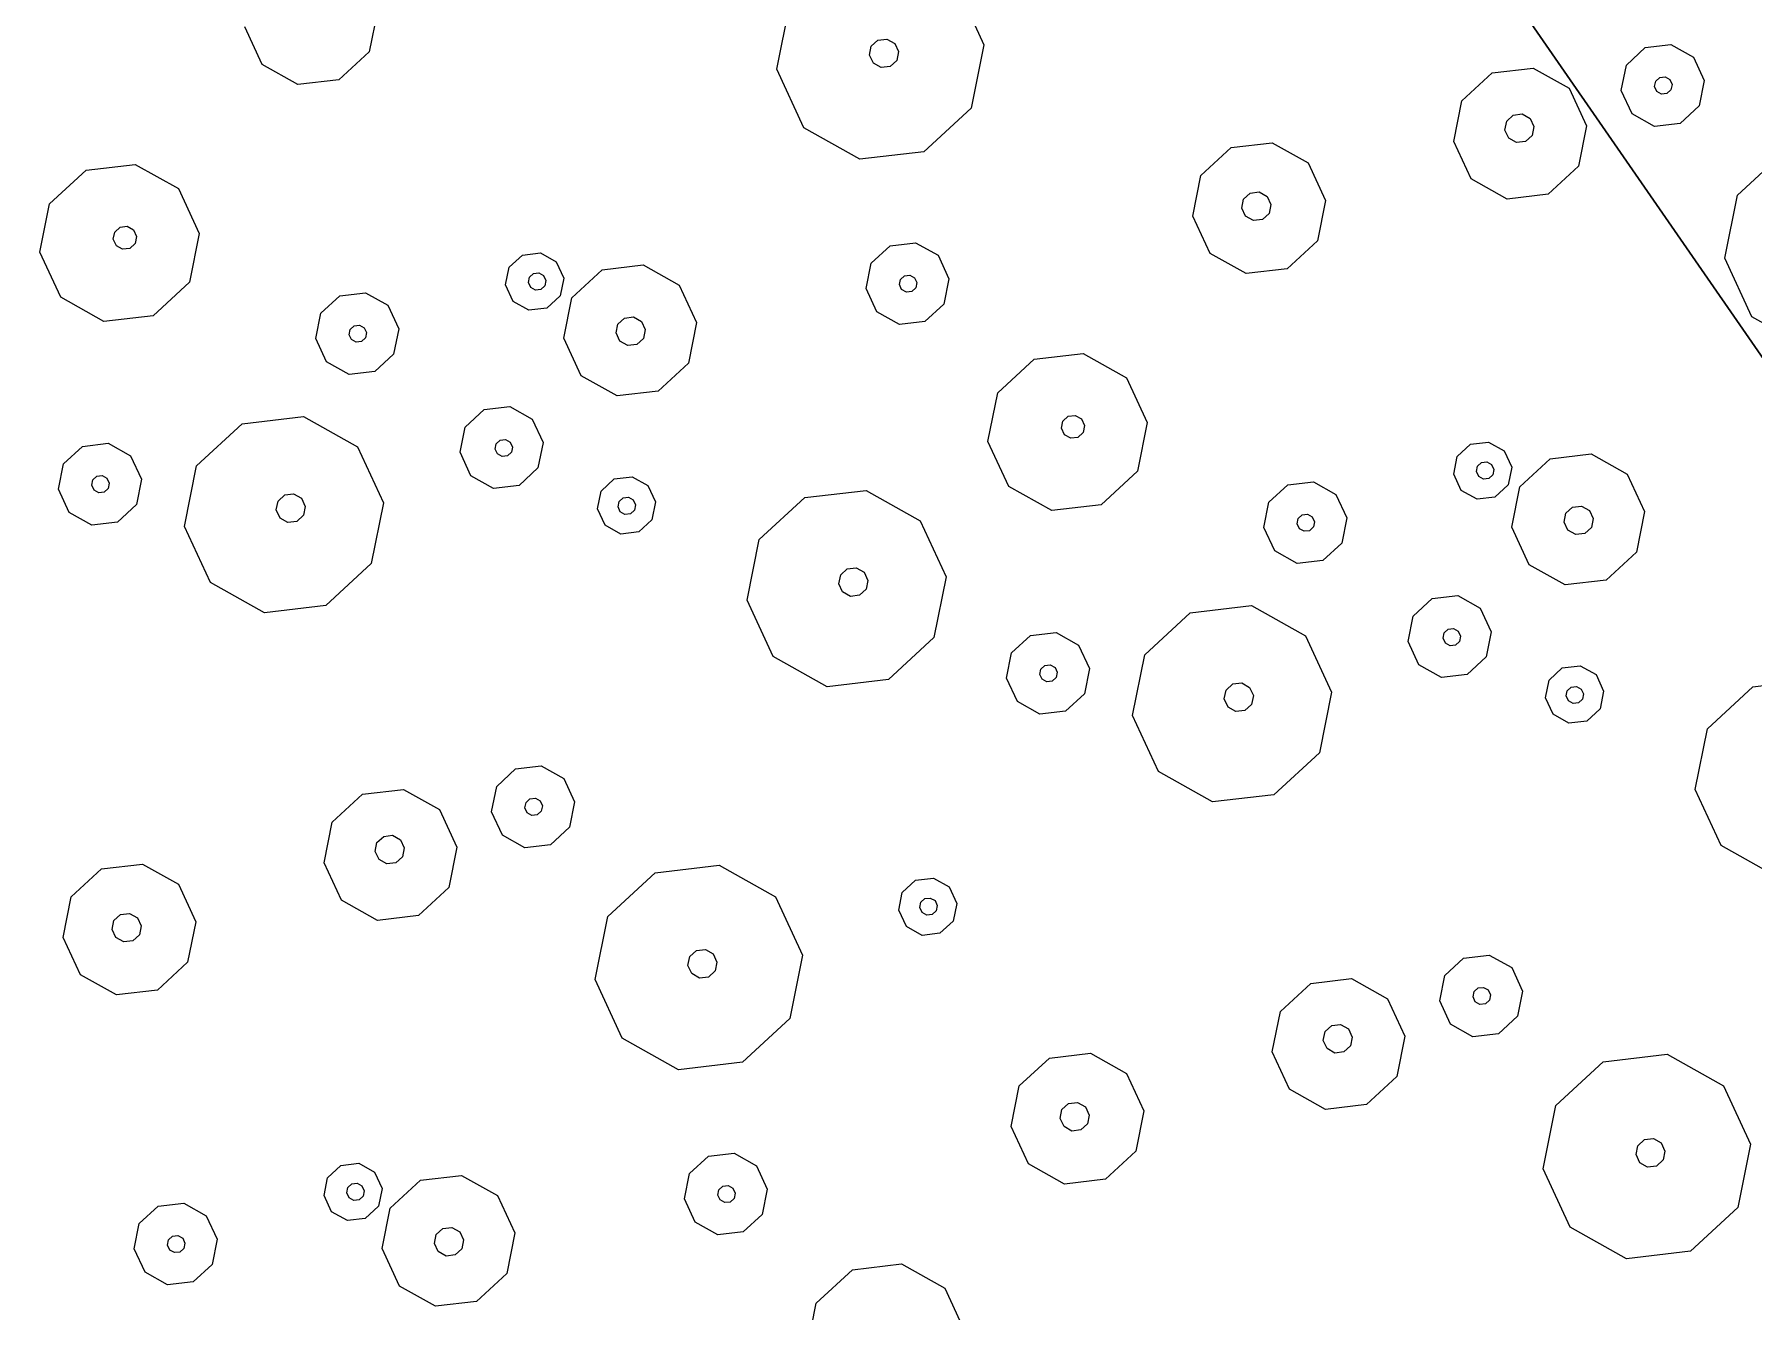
# Model space of a CAD drawing. Header units: metres. Extents: x -2858 to 512, y -1995 to 1252.
# Drawn here: x -494.136 to -490.839, y -112.89 to -110.44 of the extents above; entities that cross this region are included whole.
import ezdxf

# ---------------------------------------------------------------- set-up
doc = ezdxf.new("R2010")
doc.units = ezdxf.units.M
doc.layers.add('Calque commun', color=7, linetype='Continuous')

# ---------------------------------------------------------------- blocks, each defined once
blk = doc.blocks.new('pattern')
at = {"layer": 'Calque commun', "color": 54, "linetype": 'Continuous', "lineweight": 9}
for p, q in [((58.8158, 36.183), (58.9223, 36.2459)), ((58.9223, 36.2459), (59.0453, 36.2342)), ((59.0453, 36.2342), (59.138, 36.1523)), ((58.7667, 36.0696), (58.8158, 36.183)), ((59.138, 36.1523), (59.1649, 36.0317)), ((58.7935, 35.949), (58.7667, 36.0696)), ((58.9279, 36.0539), (58.9348, 36.0698)), ((58.9348, 36.0698), (58.9496, 36.0786)), ((58.9496, 36.0786), (58.9669, 36.0769)), ((58.9669, 36.0769), (58.9799, 36.0655)), ((58.9316, 36.037), (58.9279, 36.0539)), ((58.9446, 36.0256), (58.9316, 36.037)), ((58.9836, 36.0486), (58.9767, 36.0327)), ((58.9799, 36.0655), (58.9836, 36.0486)), ((58.9618, 36.0239), (58.9446, 36.0256)), ((58.9767, 36.0327), (58.9618, 36.0239)), ((59.1649, 36.0317), (59.1157, 35.9183)), ((58.8862, 35.8672), (58.7935, 35.949)), ((59.1157, 35.9183), (59.0092, 35.8554)), ((58.4006, 35.8749), (58.4264, 35.7591)), ((59.0092, 35.8554), (58.8862, 35.8672)), ((58.4264, 35.7591), (58.3792, 35.6502)), ((58.1589, 35.6012), (58.0699, 35.6797)), ((58.8882, 35.6615), (58.9308, 35.6866)), ((58.9308, 35.6866), (58.98, 35.6819)), ((58.98, 35.6819), (59.0171, 35.6492)), ((58.3792, 35.6502), (58.277, 35.5899)), ((58.8685, 35.6161), (58.8882, 35.6615)), ((59.0171, 35.6492), (59.0278, 35.6009)), ((58.8793, 35.5679), (58.8685, 35.6161)), ((58.9307, 35.611), (58.9349, 35.6205)), ((58.933, 35.6009), (58.9307, 35.611)), ((58.9349, 35.6205), (58.9438, 35.6258)), ((58.9438, 35.6258), (58.9542, 35.6248)), ((58.9542, 35.6248), (58.9619, 35.6179)), ((58.9642, 35.6078), (58.9601, 35.5983)), ((58.9619, 35.6179), (58.9642, 35.6078)), ((58.277, 35.5899), (58.1589, 35.6012)), ((58.9408, 35.594), (58.933, 35.6009)), ((58.9511, 35.593), (58.9408, 35.594)), ((58.9601, 35.5983), (58.9511, 35.593)), ((59.0278, 35.6009), (59.0082, 35.5556)), ((59.1033, 35.5511), (59.1714, 35.5913)), ((59.1714, 35.5913), (59.2501, 35.5838)), ((59.2501, 35.5838), (59.3094, 35.5315)), ((58.9164, 35.5351), (58.8793, 35.5679)), ((59.0082, 35.5556), (58.9656, 35.5304)), ((59.0718, 35.4785), (59.1033, 35.5511)), ((58.9656, 35.5304), (58.9164, 35.5351)), ((59.3094, 35.5315), (59.3266, 35.4543)), ((59.089, 35.4013), (59.0718, 35.4785)), ((59.1648, 35.4612), (59.1717, 35.477)), ((59.1717, 35.477), (59.1866, 35.4858)), ((59.1866, 35.4858), (59.2038, 35.4842)), ((59.2038, 35.4842), (59.2168, 35.4727)), ((59.1686, 35.4443), (59.1648, 35.4612)), ((59.1815, 35.4328), (59.1686, 35.4443)), ((59.2205, 35.4559), (59.2137, 35.44)), ((59.2168, 35.4727), (59.2205, 35.4559)), ((59.3266, 35.4543), (59.2952, 35.3817)), ((58.356, 35.3935), (58.3858, 35.411)), ((58.3858, 35.411), (58.4203, 35.4078)), ((59.1988, 35.4312), (59.1815, 35.4328)), ((59.2137, 35.44), (59.1988, 35.4312)), ((58.3422, 35.3617), (58.356, 35.3935)), ((58.4203, 35.4078), (58.4462, 35.3849)), ((58.4462, 35.3849), (58.4537, 35.3511)), ((59.1483, 35.349), (59.089, 35.4013)), ((59.2952, 35.3817), (59.2271, 35.3415)), ((58.3498, 35.3279), (58.3422, 35.3617)), ((58.3817, 35.3589), (58.3858, 35.3685)), ((58.3839, 35.3488), (58.3817, 35.3589)), ((58.3917, 35.3419), (58.3839, 35.3488)), ((58.3858, 35.3685), (58.3947, 35.3738)), ((58.3947, 35.3738), (58.4051, 35.3728)), ((58.411, 35.3462), (58.4021, 35.341)), ((58.4051, 35.3728), (58.4129, 35.3659)), ((58.4151, 35.3558), (58.411, 35.3462)), ((58.4129, 35.3659), (58.4151, 35.3558)), ((58.4537, 35.3511), (58.44, 35.3193)), ((59.2271, 35.3415), (59.1483, 35.349)), ((58.3757, 35.305), (58.3498, 35.3279)), ((58.4021, 35.341), (58.3917, 35.3419)), ((58.44, 35.3193), (58.4102, 35.3017)), ((59.5438, 35.2735), (59.612, 35.3138)), ((59.612, 35.3138), (59.6907, 35.3063)), ((58.4102, 35.3017), (58.3757, 35.305)), ((59.6907, 35.3063), (59.75, 35.2539)), ((60.0517, 35.2161), (60.0895, 35.3032)), ((57.6048, 35.2472), (57.6317, 35.1265)), ((58.0473, 35.2224), (58.1154, 35.2626)), ((58.1154, 35.2626), (58.1942, 35.2551)), ((58.1942, 35.2551), (58.2535, 35.2028)), ((59.5124, 35.201), (59.5438, 35.2735)), ((59.75, 35.2539), (59.7672, 35.1767)), ((58.0158, 35.1498), (58.0473, 35.2224)), ((60.0723, 35.1234), (60.0517, 35.2161)), ((58.2535, 35.2028), (58.2707, 35.1255)), ((58.415, 35.1568), (58.4576, 35.1819)), ((58.4576, 35.1819), (58.5068, 35.1772)), ((59.5296, 35.1237), (59.5124, 35.201)), ((59.6128, 35.1851), (59.6197, 35.201)), ((59.6166, 35.1682), (59.6128, 35.1851)), ((59.6197, 35.201), (59.6346, 35.2098)), ((59.6346, 35.2098), (59.6518, 35.2081)), ((59.6518, 35.2081), (59.6648, 35.1967)), ((59.6685, 35.1798), (59.6617, 35.1639)), ((59.6648, 35.1967), (59.6685, 35.1798)), ((58.033, 35.0726), (58.0158, 35.1498)), ((58.116, 35.1421), (58.1229, 35.158)), ((58.1229, 35.158), (58.1378, 35.1668)), ((58.1378, 35.1668), (58.1551, 35.1652)), ((58.1551, 35.1652), (58.168, 35.1537)), ((58.168, 35.1537), (58.1718, 35.1368)), ((58.3953, 35.1114), (58.415, 35.1568)), ((58.5068, 35.1772), (58.5439, 35.1445)), ((59.6295, 35.1568), (59.6166, 35.1682)), ((59.6468, 35.1551), (59.6295, 35.1568)), ((59.6617, 35.1639), (59.6468, 35.1551)), ((59.7672, 35.1767), (59.7358, 35.1041)), ((57.6317, 35.1265), (57.5825, 35.0131)), ((58.1198, 35.1253), (58.116, 35.1421)), ((58.1328, 35.1138), (58.1198, 35.1253)), ((58.15, 35.1122), (58.1328, 35.1138)), ((58.1649, 35.121), (58.15, 35.1122)), ((58.1718, 35.1368), (58.1649, 35.121)), ((58.2707, 35.1255), (58.2392, 35.053)), ((58.4562, 35.1092), (58.4604, 35.1187)), ((58.4604, 35.1187), (58.4693, 35.124)), ((58.4693, 35.124), (58.4796, 35.123)), ((58.4796, 35.123), (58.4874, 35.1162)), ((58.4874, 35.1162), (58.4897, 35.106)), ((58.5439, 35.1445), (58.5546, 35.0962)), ((59.5889, 35.0714), (59.5296, 35.1237)), ((60.1435, 35.0606), (60.0723, 35.1234)), ((58.4061, 35.0631), (58.3953, 35.1114)), ((58.4585, 35.0991), (58.4562, 35.1092)), ((58.4663, 35.0922), (58.4585, 35.0991)), ((58.4766, 35.0912), (58.4663, 35.0922)), ((58.4855, 35.0965), (58.4766, 35.0912)), ((58.4897, 35.106), (58.4855, 35.0965)), ((58.5546, 35.0962), (58.5349, 35.0509)), ((59.7358, 35.1041), (59.6676, 35.0639)), ((60.3198, 35.0998), (60.238, 35.0516)), ((58.0923, 35.0203), (58.033, 35.0726)), ((58.2392, 35.053), (58.1711, 35.0127)), ((58.4431, 35.0304), (58.4061, 35.0631)), ((58.5349, 35.0509), (58.4924, 35.0257)), ((58.7054, 35.006), (58.8076, 35.0663)), ((58.8076, 35.0663), (58.9257, 35.0551)), ((58.9257, 35.0551), (59.0146, 34.9765)), ((59.6676, 35.0639), (59.5889, 35.0714)), ((60.238, 35.0516), (60.1435, 35.0606)), ((57.5825, 35.0131), (57.4761, 34.9502)), ((58.1711, 35.0127), (58.0923, 35.0203)), ((58.4924, 35.0257), (58.4431, 35.0304)), ((58.1536, 34.9759), (58.1834, 34.9935)), ((58.1834, 34.9935), (58.2179, 34.9902)), ((58.2179, 34.9902), (58.2438, 34.9673)), ((58.6582, 34.8971), (58.7054, 35.006)), ((57.4761, 34.9502), (57.353, 34.962)), ((58.1398, 34.9442), (58.1536, 34.9759)), ((58.1755, 34.9438), (58.1796, 34.9533)), ((58.1796, 34.9533), (58.1886, 34.9586)), ((58.1886, 34.9586), (58.1989, 34.9576)), ((58.1989, 34.9576), (58.2067, 34.9508)), ((58.2067, 34.9508), (58.2089, 34.9406)), ((58.2438, 34.9673), (58.2513, 34.9336)), ((59.0146, 34.9765), (59.0404, 34.8607)), ((58.1474, 34.9104), (58.1398, 34.9442)), ((58.1777, 34.9337), (58.1755, 34.9438)), ((58.1855, 34.9268), (58.1777, 34.9337)), ((58.1959, 34.9258), (58.1855, 34.9268)), ((58.2048, 34.9311), (58.1959, 34.9258)), ((58.2089, 34.9406), (58.2048, 34.9311)), ((58.2513, 34.9336), (58.2376, 34.9018)), ((58.1733, 34.8875), (58.1474, 34.9104)), ((58.2078, 34.8842), (58.1733, 34.8875)), ((58.2376, 34.9018), (58.2078, 34.8842)), ((58.684, 34.7813), (58.6582, 34.8971)), ((58.8035, 34.8829), (58.8103, 34.8988)), ((58.8072, 34.866), (58.8035, 34.8829)), ((58.8103, 34.8988), (58.8253, 34.9076)), ((58.8253, 34.9076), (58.8425, 34.9059)), ((58.8425, 34.9059), (58.8555, 34.8945)), ((58.8555, 34.8945), (58.8592, 34.8776)), ((58.8202, 34.8546), (58.8072, 34.866)), ((58.8374, 34.8529), (58.8202, 34.8546)), ((58.8523, 34.8617), (58.8374, 34.8529)), ((58.8592, 34.8776), (58.8523, 34.8617)), ((59.0404, 34.8607), (58.9932, 34.7518)), ((60.1374, 34.8359), (60.1799, 34.861)), ((60.1799, 34.861), (60.2292, 34.8563)), ((60.2292, 34.8563), (60.2662, 34.8236)), ((58.4369, 34.8049), (58.4795, 34.8301)), ((58.4795, 34.8301), (58.5287, 34.8254)), ((58.5287, 34.8254), (58.5658, 34.7926)), ((60.1177, 34.7905), (60.1374, 34.8359)), ((60.2662, 34.8236), (60.277, 34.7753)), ((58.4173, 34.7596), (58.4369, 34.8049)), ((58.5658, 34.7926), (58.5765, 34.7444)), ((60.1284, 34.7422), (60.1177, 34.7905)), ((60.1799, 34.7854), (60.184, 34.7949)), ((60.1821, 34.7752), (60.1799, 34.7854)), ((60.184, 34.7949), (60.193, 34.8002)), ((60.193, 34.8002), (60.2033, 34.7992)), ((60.2033, 34.7992), (60.2111, 34.7923)), ((60.2133, 34.7822), (60.2092, 34.7727)), ((60.2111, 34.7923), (60.2133, 34.7822)), ((57.3354, 34.7109), (57.355, 34.7563)), ((57.355, 34.7563), (57.3976, 34.7814)), ((57.3976, 34.7814), (57.4468, 34.7767)), ((57.4468, 34.7767), (57.4839, 34.744)), ((58.428, 34.7113), (58.4173, 34.7596)), ((58.4795, 34.7544), (58.4836, 34.764)), ((58.4817, 34.7443), (58.4795, 34.7544)), ((58.4836, 34.764), (58.4925, 34.7692)), ((58.4925, 34.7692), (58.5029, 34.7683)), ((58.5029, 34.7683), (58.5106, 34.7614)), ((58.5129, 34.7513), (58.5088, 34.7417)), ((58.5106, 34.7614), (58.5129, 34.7513)), ((58.7729, 34.7027), (58.684, 34.7813)), ((58.9932, 34.7518), (58.8911, 34.6915)), ((59.4866, 34.741), (59.5164, 34.7586)), ((59.5164, 34.7586), (59.5509, 34.7553)), ((59.5509, 34.7553), (59.5768, 34.7324)), ((60.1899, 34.7684), (60.1821, 34.7752)), ((60.2003, 34.7674), (60.1899, 34.7684)), ((60.2092, 34.7727), (60.2003, 34.7674)), ((60.277, 34.7753), (60.2573, 34.73)), ((57.4017, 34.7153), (57.4106, 34.7206)), ((57.4106, 34.7206), (57.421, 34.7196)), ((57.421, 34.7196), (57.4288, 34.7127)), ((57.4839, 34.744), (57.4947, 34.6957)), ((58.4895, 34.7374), (58.4817, 34.7443)), ((58.4998, 34.7365), (58.4895, 34.7374)), ((58.5088, 34.7417), (58.4998, 34.7365)), ((58.5765, 34.7444), (58.5569, 34.699)), ((59.4728, 34.7093), (59.4866, 34.741)), ((59.5148, 34.7159), (59.5237, 34.7212)), ((59.5237, 34.7212), (59.534, 34.7202)), ((59.534, 34.7202), (59.5418, 34.7134)), ((59.5768, 34.7324), (59.5843, 34.6986)), ((60.1655, 34.7095), (60.1284, 34.7422)), ((60.2573, 34.73), (60.2147, 34.7048)), ((57.3461, 34.6627), (57.3354, 34.7109)), ((57.3976, 34.7058), (57.4017, 34.7153)), ((57.3998, 34.6957), (57.3976, 34.7058)), ((57.4076, 34.6888), (57.3998, 34.6957)), ((57.4179, 34.6878), (57.4076, 34.6888)), ((57.4269, 34.6931), (57.4179, 34.6878)), ((57.431, 34.7026), (57.4269, 34.6931)), ((57.4288, 34.7127), (57.431, 34.7026)), ((57.4947, 34.6957), (57.475, 34.6504)), ((57.5701, 34.6459), (57.6382, 34.6861)), ((57.6382, 34.6861), (57.717, 34.6786)), ((58.4651, 34.6786), (58.428, 34.7113)), ((58.5569, 34.699), (58.5143, 34.6739)), ((58.8911, 34.6915), (58.7729, 34.7027)), ((59.4804, 34.6755), (59.4728, 34.7093)), ((59.5106, 34.7064), (59.5148, 34.7159)), ((59.5129, 34.6963), (59.5106, 34.7064)), ((59.5207, 34.6894), (59.5129, 34.6963)), ((59.531, 34.6884), (59.5207, 34.6894)), ((59.5399, 34.6937), (59.531, 34.6884)), ((59.5441, 34.7032), (59.5399, 34.6937)), ((59.5418, 34.7134), (59.5441, 34.7032)), ((59.5843, 34.6986), (59.5706, 34.6669)), ((60.2147, 34.7048), (60.1655, 34.7095)), ((57.3832, 34.6299), (57.3461, 34.6627)), ((57.475, 34.6504), (57.4324, 34.6252)), ((57.717, 34.6786), (57.7763, 34.6263)), ((58.5143, 34.6739), (58.4651, 34.6786)), ((58.9812, 34.63), (59.0238, 34.6551)), ((59.0238, 34.6551), (59.073, 34.6504)), ((59.073, 34.6504), (59.1101, 34.6177)), ((59.5063, 34.6526), (59.4804, 34.6755)), ((59.5408, 34.6493), (59.5063, 34.6526)), ((59.5706, 34.6669), (59.5408, 34.6493)), ((57.4324, 34.6252), (57.3832, 34.6299)), ((57.5386, 34.5733), (57.5701, 34.6459)), ((57.7763, 34.6263), (57.7935, 34.5491)), ((58.9616, 34.5846), (58.9812, 34.63)), ((59.1101, 34.6177), (59.1208, 34.5694)), ((59.7583, 34.5867), (59.8648, 34.6495)), ((59.8648, 34.6495), (59.9878, 34.6378)), ((59.9878, 34.6378), (60.0805, 34.556)), ((58.9723, 34.5363), (58.9616, 34.5846)), ((59.0238, 34.5795), (59.0279, 34.589)), ((59.0279, 34.589), (59.0368, 34.5943)), ((59.0368, 34.5943), (59.0472, 34.5933)), ((59.0472, 34.5933), (59.055, 34.5864)), ((59.055, 34.5864), (59.0572, 34.5763)), ((59.7092, 34.4733), (59.7583, 34.5867)), ((57.5558, 34.4961), (57.5386, 34.5733)), ((57.6316, 34.556), (57.6385, 34.5718)), ((57.6354, 34.5391), (57.6316, 34.556)), ((57.6385, 34.5718), (57.6534, 34.5806)), ((57.6534, 34.5806), (57.6706, 34.579)), ((57.6706, 34.579), (57.6836, 34.5676)), ((57.6836, 34.5676), (57.6874, 34.5507)), ((59.026, 34.5693), (59.0238, 34.5795)), ((59.0338, 34.5625), (59.026, 34.5693)), ((59.0441, 34.5615), (59.0338, 34.5625)), ((59.0531, 34.5668), (59.0441, 34.5615)), ((59.0572, 34.5763), (59.0531, 34.5668)), ((59.1208, 34.5694), (59.1012, 34.5241)), ((60.0805, 34.556), (60.1073, 34.4353)), ((60.5229, 34.5312), (60.5911, 34.5715)), ((60.5911, 34.5715), (60.6698, 34.564)), ((60.6698, 34.564), (60.7291, 34.5116)), ((57.6484, 34.5276), (57.6354, 34.5391)), ((57.6656, 34.526), (57.6484, 34.5276)), ((57.6805, 34.5348), (57.6656, 34.526)), ((57.6874, 34.5507), (57.6805, 34.5348)), ((57.7935, 34.5491), (57.762, 34.4765)), ((59.0094, 34.5036), (58.9723, 34.5363)), ((59.1012, 34.5241), (59.0586, 34.4989)), ((60.4915, 34.4587), (60.5229, 34.5312)), ((57.6151, 34.4438), (57.5558, 34.4961)), ((59.0586, 34.4989), (59.0094, 34.5036)), ((60.7291, 34.5116), (60.7463, 34.4344)), ((57.762, 34.4765), (57.6939, 34.4363)), ((59.736, 34.3526), (59.7092, 34.4733)), ((59.8704, 34.4575), (59.8773, 34.4734)), ((59.8741, 34.4407), (59.8704, 34.4575)), ((59.8773, 34.4734), (59.8922, 34.4822)), ((59.8922, 34.4822), (59.9094, 34.4806)), ((59.9094, 34.4806), (59.9224, 34.4691)), ((59.9224, 34.4691), (59.9261, 34.4522)), ((60.5087, 34.3815), (60.4915, 34.4587)), ((60.5917, 34.451), (60.5986, 34.4669)), ((60.5986, 34.4669), (60.6135, 34.4757)), ((60.6135, 34.4757), (60.6307, 34.474)), ((60.6307, 34.474), (60.6437, 34.4626)), ((60.6437, 34.4626), (60.6475, 34.4457)), ((57.6939, 34.4363), (57.6151, 34.4438)), ((58.5563, 34.398), (58.6381, 34.4462)), ((58.6381, 34.4462), (58.7326, 34.4372)), ((58.7326, 34.4372), (58.8037, 34.3744)), ((59.8871, 34.4292), (59.8741, 34.4407)), ((59.9043, 34.4276), (59.8871, 34.4292)), ((59.9192, 34.4364), (59.9043, 34.4276)), ((59.9261, 34.4522), (59.9192, 34.4364)), ((60.1073, 34.4353), (60.0582, 34.3219)), ((60.5955, 34.4341), (60.5917, 34.451)), ((60.6084, 34.4226), (60.5955, 34.4341)), ((60.6257, 34.421), (60.6084, 34.4226)), ((60.6406, 34.4298), (60.6257, 34.421)), ((60.6475, 34.4457), (60.6406, 34.4298)), ((60.7463, 34.4344), (60.7149, 34.3618)), ((58.0107, 34.3683), (58.0788, 34.4086)), ((58.0788, 34.4086), (58.1575, 34.4011)), ((58.1575, 34.4011), (58.2169, 34.3487)), ((58.5185, 34.3109), (58.5563, 34.398)), ((57.9792, 34.2958), (58.0107, 34.3683)), ((58.8037, 34.3744), (58.8244, 34.2817)), ((59.0338, 34.308), (59.136, 34.3684)), ((59.136, 34.3684), (59.2542, 34.3571)), ((59.2542, 34.3571), (59.3431, 34.2786)), ((60.568, 34.3291), (60.5087, 34.3815)), ((60.7149, 34.3618), (60.6467, 34.3216)), ((58.2169, 34.3487), (58.234, 34.2715)), ((59.8287, 34.2708), (59.736, 34.3526)), ((60.0582, 34.3219), (59.9517, 34.2591)), ((60.6467, 34.3216), (60.568, 34.3291)), ((57.9964, 34.2186), (57.9792, 34.2958)), ((58.0796, 34.2799), (58.0865, 34.2958)), ((58.0865, 34.2958), (58.1014, 34.3046)), ((58.1014, 34.3046), (58.1186, 34.3029)), ((58.1186, 34.3029), (58.1316, 34.2915)), ((58.1316, 34.2915), (58.1354, 34.2746)), ((58.5392, 34.2182), (58.5185, 34.3109)), ((58.6348, 34.2995), (58.6403, 34.3122)), ((58.6378, 34.286), (58.6348, 34.2995)), ((58.6403, 34.3122), (58.6522, 34.3192)), ((58.6522, 34.3192), (58.666, 34.3179)), ((58.666, 34.3179), (58.6764, 34.3088)), ((58.6794, 34.2953), (58.6739, 34.2826)), ((58.6764, 34.3088), (58.6794, 34.2953)), ((58.9866, 34.1992), (59.0338, 34.308)), ((60.6293, 34.2848), (60.6591, 34.3024)), ((60.6591, 34.3024), (60.6935, 34.2991)), ((60.6935, 34.2991), (60.7195, 34.2762)), ((58.0834, 34.263), (58.0796, 34.2799)), ((58.0964, 34.2516), (58.0834, 34.263)), ((58.1285, 34.2587), (58.1136, 34.2499)), ((58.1354, 34.2746), (58.1285, 34.2587)), ((58.234, 34.2715), (58.2026, 34.1989)), ((58.6482, 34.2768), (58.6378, 34.286)), ((58.6619, 34.2755), (58.6482, 34.2768)), ((58.6739, 34.2826), (58.6619, 34.2755)), ((58.8244, 34.2817), (58.7866, 34.1946)), ((59.3431, 34.2786), (59.3689, 34.1627)), ((59.9517, 34.2591), (59.8287, 34.2708)), ((60.6155, 34.253), (60.6293, 34.2848)), ((60.6512, 34.2526), (60.6553, 34.2622)), ((60.6553, 34.2622), (60.6642, 34.2674)), ((60.6642, 34.2674), (60.6746, 34.2665)), ((60.6746, 34.2665), (60.6824, 34.2596)), ((60.6824, 34.2596), (60.6846, 34.2495)), ((60.7195, 34.2762), (60.727, 34.2424)), ((58.1136, 34.2499), (58.0964, 34.2516)), ((60.623, 34.2192), (60.6155, 34.253)), ((60.6534, 34.2425), (60.6512, 34.2526)), ((60.6612, 34.2356), (60.6534, 34.2425)), ((60.6715, 34.2346), (60.6612, 34.2356)), ((60.6805, 34.2399), (60.6715, 34.2346)), ((60.6846, 34.2495), (60.6805, 34.2399)), ((60.727, 34.2424), (60.7132, 34.2106)), ((58.0557, 34.1662), (57.9964, 34.2186)), ((58.2026, 34.1989), (58.1345, 34.1587)), ((58.6103, 34.1554), (58.5392, 34.2182)), ((58.7866, 34.1946), (58.7048, 34.1464)), ((59.0124, 34.0833), (58.9866, 34.1992)), ((59.1319, 34.185), (59.1388, 34.2008)), ((59.1388, 34.2008), (59.1537, 34.2096)), ((59.1537, 34.2096), (59.1709, 34.208)), ((59.1709, 34.208), (59.1839, 34.1965)), ((59.1839, 34.1965), (59.1877, 34.1796)), ((60.649, 34.1963), (60.623, 34.2192)), ((60.6834, 34.193), (60.649, 34.1963)), ((60.7132, 34.2106), (60.6834, 34.193)), ((58.1345, 34.1587), (58.0557, 34.1662)), ((59.1357, 34.1681), (59.1319, 34.185)), ((59.1487, 34.1566), (59.1357, 34.1681)), ((59.1659, 34.155), (59.1487, 34.1566)), ((59.1808, 34.1638), (59.1659, 34.155)), ((59.1877, 34.1796), (59.1808, 34.1638)), ((59.3689, 34.1627), (59.3217, 34.0539)), ((58.7048, 34.1464), (58.6103, 34.1554)), ((60.9126, 34.1138), (60.9552, 34.1389)), ((60.9552, 34.1389), (61.0044, 34.1342)), ((61.0044, 34.1342), (61.0415, 34.1015)), ((59.8307, 34.0651), (59.8733, 34.0903)), ((59.8733, 34.0903), (59.9225, 34.0856)), ((60.8929, 34.0684), (60.9126, 34.1138)), ((61.0415, 34.1015), (61.0522, 34.0532)), ((59.1014, 34.0048), (59.0124, 34.0833)), ((59.811, 34.0198), (59.8307, 34.0651)), ((59.9225, 34.0856), (59.9596, 34.0528)), ((60.9037, 34.0201), (60.8929, 34.0684)), ((60.9551, 34.0633), (60.9593, 34.0728)), ((60.9574, 34.0531), (60.9551, 34.0633)), ((60.9593, 34.0728), (60.9682, 34.0781)), ((60.9682, 34.0781), (60.9785, 34.0771)), ((60.9785, 34.0771), (60.9863, 34.0702)), ((60.9886, 34.0601), (60.9844, 34.0506)), ((60.9863, 34.0702), (60.9886, 34.0601)), ((59.3217, 34.0539), (59.2195, 33.9935)), ((59.8732, 34.0146), (59.8774, 34.0242)), ((59.8774, 34.0242), (59.8863, 34.0294)), ((59.8863, 34.0294), (59.8967, 34.0285)), ((59.8967, 34.0285), (59.9044, 34.0216)), ((59.9596, 34.0528), (59.9703, 34.0046)), ((60.9652, 34.0463), (60.9574, 34.0531)), ((60.9755, 34.0453), (60.9652, 34.0463)), ((60.9844, 34.0506), (60.9755, 34.0453)), ((61.0522, 34.0532), (61.0325, 34.0079)), ((59.2195, 33.9935), (59.1014, 34.0048)), ((59.8218, 33.9715), (59.811, 34.0198)), ((59.8755, 34.0045), (59.8732, 34.0146)), ((59.8833, 33.9976), (59.8755, 34.0045)), ((59.8936, 33.9966), (59.8833, 33.9976)), ((59.9026, 34.0019), (59.8936, 33.9966)), ((59.9067, 34.0114), (59.9026, 34.0019)), ((59.9044, 34.0216), (59.9067, 34.0114)), ((59.9703, 34.0046), (59.9507, 33.9592)), ((60.0458, 33.9548), (60.1139, 33.995)), ((60.1139, 33.995), (60.1926, 33.9875)), ((60.9408, 33.9874), (60.9037, 34.0201)), ((61.0325, 34.0079), (60.99, 33.9827)), ((59.8589, 33.9388), (59.8218, 33.9715)), ((59.9507, 33.9592), (59.9081, 33.9341)), ((60.1926, 33.9875), (60.2519, 33.9351)), ((60.99, 33.9827), (60.9408, 33.9874)), ((58.5845, 33.8853), (58.6042, 33.9307)), ((58.6042, 33.9307), (58.6468, 33.9558)), ((58.6468, 33.9558), (58.696, 33.9511)), ((58.696, 33.9511), (58.733, 33.9184)), ((59.9081, 33.9341), (59.8589, 33.9388)), ((60.0143, 33.8822), (60.0458, 33.9548)), ((60.2519, 33.9351), (60.2691, 33.8579)), ((58.6508, 33.8897), (58.6598, 33.895)), ((58.6598, 33.895), (58.6701, 33.894)), ((58.6701, 33.894), (58.6779, 33.8871)), ((58.733, 33.9184), (58.7438, 33.8701)), ((58.5953, 33.837), (58.5845, 33.8853)), ((58.6467, 33.8802), (58.6508, 33.8897)), ((58.649, 33.87), (58.6467, 33.8802)), ((58.6568, 33.8632), (58.649, 33.87)), ((58.6671, 33.8622), (58.6568, 33.8632)), ((58.676, 33.8675), (58.6671, 33.8622)), ((58.6802, 33.877), (58.676, 33.8675)), ((58.6779, 33.8871), (58.6802, 33.877)), ((58.7438, 33.8701), (58.7241, 33.8248)), ((60.0315, 33.805), (60.0143, 33.8822)), ((60.1073, 33.8648), (60.1142, 33.8807)), ((60.1111, 33.8479), (60.1073, 33.8648)), ((60.1142, 33.8807), (60.1291, 33.8895)), ((60.1291, 33.8895), (60.1463, 33.8878)), ((60.1463, 33.8878), (60.1593, 33.8764)), ((60.163, 33.8595), (60.1562, 33.8436)), ((60.1593, 33.8764), (60.163, 33.8595)), ((58.6323, 33.8043), (58.5953, 33.837)), ((60.124, 33.8365), (60.1111, 33.8479)), ((60.1413, 33.8348), (60.124, 33.8365)), ((60.1562, 33.8436), (60.1413, 33.8348)), ((60.2691, 33.8579), (60.2377, 33.7853)), ((58.6816, 33.7996), (58.6323, 33.8043)), ((58.7241, 33.8248), (58.6816, 33.7996)), ((59.2847, 33.7653), (59.2985, 33.7971)), ((59.2985, 33.7971), (59.3283, 33.8147)), ((59.3283, 33.8147), (59.3628, 33.8114)), ((59.3628, 33.8114), (59.3887, 33.7885)), ((60.0908, 33.7526), (60.0315, 33.805)), ((59.2923, 33.7316), (59.2847, 33.7653)), ((59.3242, 33.7626), (59.3283, 33.7721)), ((59.3264, 33.7525), (59.3242, 33.7626)), ((59.3283, 33.7721), (59.3372, 33.7774)), ((59.3372, 33.7774), (59.3476, 33.7764)), ((59.3476, 33.7764), (59.3554, 33.7695)), ((59.3554, 33.7695), (59.3576, 33.7594)), ((59.3887, 33.7885), (59.3962, 33.7547)), ((60.2377, 33.7853), (60.1696, 33.7451)), ((58.2252, 33.6815), (58.3316, 33.7443)), ((58.3316, 33.7443), (58.4546, 33.7326)), ((58.4546, 33.7326), (58.5473, 33.6508)), ((59.3182, 33.7087), (59.2923, 33.7316)), ((59.3342, 33.7456), (59.3264, 33.7525)), ((59.3446, 33.7446), (59.3342, 33.7456)), ((59.3535, 33.7499), (59.3446, 33.7446)), ((59.3576, 33.7594), (59.3535, 33.7499)), ((59.3962, 33.7547), (59.3825, 33.723)), ((60.1696, 33.7451), (60.0908, 33.7526)), ((59.3527, 33.7054), (59.3182, 33.7087)), ((59.3825, 33.723), (59.3527, 33.7054)), ((60.4863, 33.6772), (60.5545, 33.7174)), ((60.5545, 33.7174), (60.6332, 33.7099)), ((60.6332, 33.7099), (60.6925, 33.6575)), ((58.176, 33.5681), (58.2252, 33.6815)), ((58.9898, 33.626), (59.0579, 33.6663)), ((59.0579, 33.6663), (59.1367, 33.6588)), ((60.4549, 33.6046), (60.4863, 33.6772)), ((58.5473, 33.6508), (58.5742, 33.5301)), ((59.1367, 33.6588), (59.1959, 33.6064)), ((60.6925, 33.6575), (60.7097, 33.5803)), ((58.9583, 33.5535), (58.9898, 33.626)), ((59.1959, 33.6064), (59.2132, 33.5292)), ((60.4721, 33.5274), (60.4549, 33.6046)), ((60.5553, 33.5888), (60.5622, 33.6046)), ((60.5622, 33.6046), (60.5771, 33.6134)), ((60.5771, 33.6134), (60.5943, 33.6118)), ((60.5943, 33.6118), (60.6073, 33.6003)), ((60.6073, 33.6003), (60.611, 33.5834)), ((58.3372, 33.5523), (58.3441, 33.5682)), ((58.3441, 33.5682), (58.359, 33.577)), ((58.359, 33.577), (58.3762, 33.5754)), ((58.3762, 33.5754), (58.3892, 33.5639)), ((58.3892, 33.5639), (58.3929, 33.547)), ((59.0654, 33.5617), (59.0803, 33.5705)), ((59.0803, 33.5705), (59.0976, 33.5688)), ((59.0976, 33.5688), (59.1105, 33.5574)), ((59.3575, 33.5604), (59.4001, 33.5855)), ((59.4001, 33.5855), (59.4493, 33.5809)), ((59.4493, 33.5809), (59.4864, 33.5481)), ((60.5591, 33.5719), (60.5553, 33.5888)), ((60.572, 33.5604), (60.5591, 33.5719)), ((60.6042, 33.5676), (60.5893, 33.5588)), ((60.611, 33.5834), (60.6042, 33.5676)), ((60.7097, 33.5803), (60.6783, 33.5077)), ((58.341, 33.5355), (58.3372, 33.5523)), ((58.3539, 33.524), (58.341, 33.5355)), ((58.3861, 33.5312), (58.3712, 33.5224)), ((58.3929, 33.547), (58.3861, 33.5312)), ((58.5742, 33.5301), (58.525, 33.4167)), ((58.9755, 33.4763), (58.9583, 33.5535)), ((59.0585, 33.5458), (59.0654, 33.5617)), ((59.0623, 33.5289), (59.0585, 33.5458)), ((59.1143, 33.5405), (59.1074, 33.5246)), ((59.1105, 33.5574), (59.1143, 33.5405)), ((59.2132, 33.5292), (59.1817, 33.4566)), ((59.3378, 33.515), (59.3575, 33.5604)), ((59.4864, 33.5481), (59.4971, 33.4999)), ((60.5893, 33.5588), (60.572, 33.5604)), ((58.3712, 33.5224), (58.3539, 33.524)), ((59.0753, 33.5174), (59.0623, 33.5289)), ((59.0925, 33.5158), (59.0753, 33.5174)), ((59.1074, 33.5246), (59.0925, 33.5158)), ((59.3486, 33.4668), (59.3378, 33.515)), ((59.3987, 33.5129), (59.4029, 33.5224)), ((59.401, 33.5027), (59.3987, 33.5129)), ((59.4088, 33.4958), (59.401, 33.5027)), ((59.4029, 33.5224), (59.4118, 33.5277)), ((59.4118, 33.5277), (59.4221, 33.5267)), ((59.4281, 33.5001), (59.4191, 33.4949)), ((59.4221, 33.5267), (59.4299, 33.5198)), ((59.4322, 33.5097), (59.4281, 33.5001)), ((59.4299, 33.5198), (59.4322, 33.5097)), ((59.4971, 33.4999), (59.4774, 33.4545)), ((60.5314, 33.475), (60.4721, 33.5274)), ((60.6783, 33.5077), (60.6101, 33.4675)), ((59.0348, 33.4239), (58.9755, 33.4763)), ((59.3856, 33.4341), (59.3486, 33.4668)), ((59.4191, 33.4949), (59.4088, 33.4958)), ((59.6479, 33.4096), (59.7501, 33.4699)), ((59.7501, 33.4699), (59.8682, 33.4587)), ((60.6101, 33.4675), (60.5314, 33.475)), ((59.1817, 33.4566), (59.1136, 33.4164)), ((59.4349, 33.4294), (59.3856, 33.4341)), ((59.4774, 33.4545), (59.4349, 33.4294)), ((59.8682, 33.4587), (59.9571, 33.3802)), ((58.525, 33.4167), (58.4186, 33.3539)), ((59.1136, 33.4164), (59.0348, 33.4239)), ((59.6007, 33.3008), (59.6479, 33.4096)), ((59.0823, 33.3478), (59.0961, 33.3796)), ((59.0961, 33.3796), (59.1259, 33.3972)), ((59.1259, 33.3972), (59.1604, 33.3939)), ((59.1604, 33.3939), (59.1863, 33.371)), ((59.1863, 33.371), (59.1938, 33.3372)), ((59.9571, 33.3802), (59.9829, 33.2643)), ((59.0899, 33.314), (59.0823, 33.3478)), ((59.118, 33.3474), (59.1221, 33.357)), ((59.1202, 33.3373), (59.118, 33.3474)), ((59.128, 33.3304), (59.1202, 33.3373)), ((59.1221, 33.357), (59.1311, 33.3623)), ((59.1311, 33.3623), (59.1414, 33.3613)), ((59.1473, 33.3347), (59.1384, 33.3295)), ((59.1414, 33.3613), (59.1492, 33.3544)), ((59.1514, 33.3443), (59.1473, 33.3347)), ((59.1492, 33.3544), (59.1514, 33.3443)), ((59.1938, 33.3372), (59.1801, 33.3054)), ((59.1158, 33.2911), (59.0899, 33.314)), ((59.1384, 33.3295), (59.128, 33.3304)), ((59.1801, 33.3054), (59.1503, 33.2878)), ((59.6265, 33.1849), (59.6007, 33.3008)), ((59.746, 33.2865), (59.7528, 33.3024)), ((59.7528, 33.3024), (59.7677, 33.3112)), ((59.7677, 33.3112), (59.785, 33.3096)), ((59.785, 33.3096), (59.798, 33.2981)), ((59.1503, 33.2878), (59.1158, 33.2911)), ((59.7497, 33.2696), (59.746, 33.2865)), ((59.7627, 33.2582), (59.7497, 33.2696)), ((59.8017, 33.2812), (59.7948, 33.2654)), ((59.798, 33.2981), (59.8017, 33.2812)), ((59.3794, 33.2086), (59.422, 33.2337)), ((59.422, 33.2337), (59.4712, 33.229)), ((59.7799, 33.2566), (59.7627, 33.2582)), ((59.7948, 33.2654), (59.7799, 33.2566)), ((59.9829, 33.2643), (59.9357, 33.1555)), ((59.3598, 33.1632), (59.3794, 33.2086)), ((59.4712, 33.229), (59.5083, 33.1963)), ((59.422, 33.1581), (59.4261, 33.1676)), ((59.4261, 33.1676), (59.435, 33.1729)), ((59.435, 33.1729), (59.4454, 33.1719)), ((59.4454, 33.1719), (59.4531, 33.165)), ((59.5083, 33.1963), (59.519, 33.148)), ((59.7154, 33.1064), (59.6265, 33.1849)), ((59.3705, 33.1149), (59.3598, 33.1632)), ((59.4242, 33.1479), (59.422, 33.1581)), ((59.432, 33.1411), (59.4242, 33.1479)), ((59.4423, 33.1401), (59.432, 33.1411)), ((59.4513, 33.1454), (59.4423, 33.1401)), ((59.4554, 33.1549), (59.4513, 33.1454)), ((59.4531, 33.165), (59.4554, 33.1549)), ((59.519, 33.148), (59.4994, 33.1027)), ((59.9357, 33.1555), (59.8336, 33.0951)), ((59.4076, 33.0822), (59.3705, 33.1149)), ((59.4994, 33.1027), (59.4568, 33.0775)), ((59.8336, 33.0951), (59.7154, 33.1064)), ((59.4568, 33.0775), (59.4076, 33.0822)), ((59.9237, 33.0336), (59.9663, 33.0587)), ((59.9663, 33.0587), (60.0155, 33.054)), ((60.0155, 33.054), (60.0526, 33.0213)), ((59.9041, 32.9882), (59.9237, 33.0336)), ((60.0526, 33.0213), (60.0634, 32.9731)), ((59.9148, 32.94), (59.9041, 32.9882)), ((59.9663, 32.9831), (59.9704, 32.9926)), ((59.9685, 32.973), (59.9663, 32.9831)), ((59.9763, 32.9661), (59.9685, 32.973)), ((59.9704, 32.9926), (59.9793, 32.9979)), ((59.9793, 32.9979), (59.9897, 32.9969)), ((59.9956, 32.9704), (59.9866, 32.9651)), ((59.9897, 32.9969), (59.9975, 32.9901)), ((59.9997, 32.9799), (59.9956, 32.9704)), ((59.9975, 32.9901), (59.9997, 32.9799)), ((60.0634, 32.9731), (60.0437, 32.9277)), ((59.9519, 32.9073), (59.9148, 32.94)), ((59.9866, 32.9651), (59.9763, 32.9661)), ((60.0011, 32.9026), (59.9519, 32.9073)), ((60.0437, 32.9277), (60.0011, 32.9026)), ((59.4988, 32.8016), (59.5805, 32.8499)), ((59.5805, 32.8499), (59.6751, 32.8409)), ((59.6751, 32.8409), (59.7462, 32.778)), ((58.9532, 32.772), (59.0213, 32.8122)), ((59.0213, 32.8122), (59.1, 32.8047)), ((59.1, 32.8047), (59.1594, 32.7523)), ((59.461, 32.7145), (59.4988, 32.8016)), ((59.7462, 32.778), (59.7669, 32.6854)), ((59.1594, 32.7523), (59.1765, 32.6751)), ((59.4817, 32.6219), (59.461, 32.7145)), ((59.5773, 32.7031), (59.5828, 32.7158)), ((59.5828, 32.7158), (59.5947, 32.7229)), ((59.5947, 32.7229), (59.6085, 32.7216)), ((59.6085, 32.7216), (59.6189, 32.7124)), ((59.6189, 32.7124), (59.6219, 32.6989)), ((59.1765, 32.6751), (59.1451, 32.6026)), ((59.5803, 32.6896), (59.5773, 32.7031)), ((59.5907, 32.6805), (59.5803, 32.6896)), ((59.6044, 32.6792), (59.5907, 32.6805)), ((59.6164, 32.6862), (59.6044, 32.6792)), ((59.6219, 32.6989), (59.6164, 32.6862)), ((59.7669, 32.6854), (59.7291, 32.5983)), ((59.5528, 32.559), (59.4817, 32.6219)), ((59.7291, 32.5983), (59.6473, 32.55)), ((59.6473, 32.55), (59.5528, 32.559))]:
    blk.add_line(p, q, dxfattribs=at)
at = {"layer": 'Calque commun', "color": 7, "linetype": 'Continuous', "lineweight": 9}
mesh = blk.add_polyface(dxfattribs=at)
corners = [(70.8497, 113.5412), (53.8349, 19.1692), (74.7282, 106.3237), (76.0435, 113.5984), (74.769, 106.1763), (58.8077, 18.2701), (114.1703, 105.207), (114.1703, 98.5387)]
mesh.append_faces([[corners[k] for k in face] for face in [(3, 4, 6)]], dxfattribs={"vtx0": -1, "vtx1": -1, "color": 7})
mesh.append_faces([[corners[k] for k in face] for face in [(3, 2, 4)]], dxfattribs={"vtx0": -1, "vtx2": -1, "color": 7})
mesh.append_faces([[corners[k] for k in face] for face in [(5, 2, 1)]], dxfattribs={"vtx1": -1, "color": 7})
mesh.append_faces([[corners[k] for k in face] for face in [(0, 1, 2), (3, 0, 2)]], dxfattribs={"vtx1": -1, "vtx2": -1, "color": 7})
mesh.append_faces([[corners[k] for k in face] for face in [(4, 7, 6)]], dxfattribs={"vtx2": -1, "color": 7})

msp = doc.modelspace()

# ---------------------------------------------------------------- block references
at = {"layer": 'Calque commun', "color": 0, "linetype": 'ByBlock', "lineweight": -2, "rotation": 228.1617603435354}
msp.add_blockref('pattern', (-478.5712, -44.6144), dxfattribs=at)

doc.saveas('drawing.dxf')
